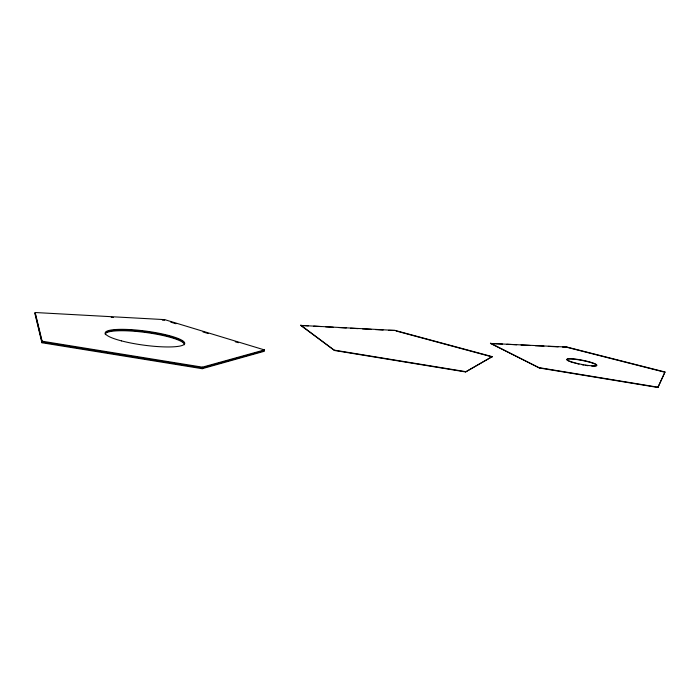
<?xml version="1.0" encoding="UTF-8"?>
<svg xmlns="http://www.w3.org/2000/svg" width="700" height="700" viewBox="0 0 700 700"><rect width="100%" height="100%" fill="white"/><g stroke="black" fill="none" stroke-linecap="round" stroke-linejoin="round"><path stroke-width="1.05" d="M35.166 312.515L35 313.906L41.921 342.755L202.195 368.699L264.25 351.295L264.46 349.93L164.631 319.62L35.166 312.515L42.114 341.197L41.921 342.755M164.631 319.62L164.535 320.259L162.365 320.145M202.195 368.699L202.423 367.159L264.46 349.93M300.72 325.421L395.089 330.426L492.196 356.632L465.579 371.945L334.582 350.507L300.72 325.421L308.306 325.85M334.582 350.507L300.764 325.132M395.089 330.426L388.535 330.339M465.579 371.945L492.196 356.632M490.446 343.446L566.956 347.06L665 371.998L657.895 387.485L539.604 368.043L490.446 343.446L502.46 344.059M539.604 368.043L490.499 343.184M562.538 347.086L566.956 347.06M657.895 387.485L665 371.998M264.355 350.613L202.309 367.929L42.018 341.976L35.087 313.206M506.835 344.277L516.661 344.776M521.028 344.995L529.769 345.433M535.229 345.713L543.97 346.15M548.336 346.369L558.171 346.868M111.23 317.363L113.409 317.476M313.723 326.148L321.317 326.576M325.649 326.821L333.244 327.241M338.66 327.547L346.255 327.967M350.586 328.213L358.172 328.641M362.512 328.877L371.184 329.368M375.524 329.604L383.11 330.033M42.114 341.197L202.423 367.159M334.635 350.184L465.64 371.63M539.665 367.745L657.956 387.196M566.913 347.314L663.889 371.998M396.095 330.986L492.144 356.921M170.774 322.158L175.98 323.741M203.009 331.957L208.206 333.541M235.244 341.757L238.359 342.703M105.499 334.679A40.04 7.123 7.6 0 1 105.201 333.926A40.04 7.14 7.6 0 1 146.519 332.596A40.04 7.14 7.6 0 1 184.494 344.759M105.306 333.217A40.04 7.123 7.6 0 1 146.606 331.905A40.04 7.123 7.6 0 1 184.599 344.05M568.155 360.789A15.207 2.117 11.1 0 1 579.994 360.054A15.207 2.117 11.1 0 1 596.514 365.741M596.173 365.89A15.207 2.117 11.1 0 1 591.684 366.056M588.061 365.706A15.207 2.117 11.1 0 1 585.183 365.295M583.651 365.033A15.207 2.117 11.1 0 1 582.085 364.752M578.988 364.114A15.207 2.117 11.1 0 1 577.491 363.781M576.065 363.431A15.207 2.117 11.1 0 1 574.726 363.081M573.492 362.74A15.207 2.117 11.1 0 1 570.43 361.751M569.581 361.428A15.207 2.117 11.1 0 1 568.811 361.113M121.433 340.874A40.049 7.096 7.6 0 0 184.45 344.041A40.049 7.096 7.6 0 0 129.097 329.534A40.049 7.096 7.6 0 0 121.433 340.874M573.501 362.451A15.207 2.109 11.1 0 0 596.759 365.286A15.207 2.109 11.1 0 0 575.321 359.082A15.207 2.109 11.1 0 0 573.501 362.451"/></g></svg>
